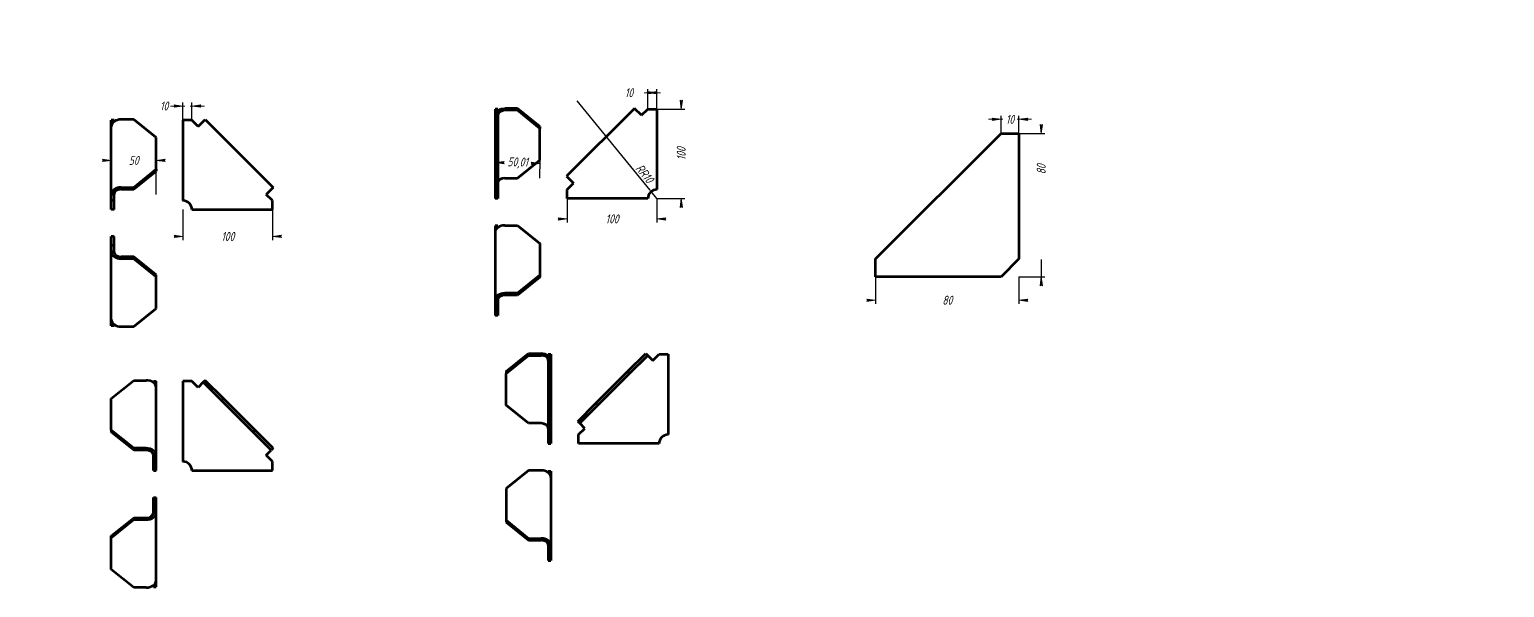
# Model space of a CAD drawing. Header units: millimetres. Extents: x 0 to 3150, y -266 to 488.
# Drawn here: x 2326 to 3150, y -15 to 297 of the extents above; entities that cross this region are included whole.
import ezdxf

# ---------------------------------------------------------------- set-up
doc = ezdxf.new("R2010")
doc.units = ezdxf.units.MM
doc.linetypes.add('K5LT_BASIC', pattern=[0])
doc.linetypes.add('K5LT_THIN', pattern=[0])
doc.layers.add('Системный слой', color=7, linetype='Continuous')
doc.layers.add('Системный слой (1)', color=7, linetype='Continuous', true_color=0x909090)
doc.styles.add('KDIMTEXTSTYLE', font='GOST_AU.SHX', dxfattribs={"width": 0.96, "oblique": 15, "height": 5})
doc.dimstyles.new('KDIMSTYLE (0.50)', dxfattribs={"dimtxt": 5, "dimasz": 1, "dimexe": 2, "dimexo": 0, "dimgap": 1, "dimtad": 1, "dimlfac": 2, "dimtxsty": 'KDIMTEXTSTYLE', "dimsah": 1, "dimcen": 0, "dimdle": 1, "dimadec": 0, "dimazin": 0, "dimtfac": 0.667, "dimtmove": 0, "dimatfit": 3, "dimfxl": 1, "dimtvp": 1, "dimtolj": 1, "dimtzin": 0, "dimarcsym": 0})
doc.dimstyles.new('KDIMSTYLE (1.00)', dxfattribs={"dimtxt": 5, "dimasz": 1, "dimexe": 2, "dimexo": 0, "dimgap": 1, "dimtad": 1, "dimtxsty": 'KDIMTEXTSTYLE', "dimsah": 1, "dimcen": 0, "dimdle": 1, "dimadec": 0, "dimazin": 0, "dimtfac": 0.667, "dimtmove": 0, "dimatfit": 3, "dimfxl": 1, "dimtvp": 1, "dimtolj": 1, "dimtzin": 0, "dimarcsym": 0})

# ---------------------------------------------------------------- blocks, each defined once
blk = doc.blocks.new('KDIMARROW_01')
at = {"layer": 'Системный слой'}
blk.add_hatch(color=0, dxfattribs=at).paths.add_polyline_path([(-5, -0.6582624912261956), (0, 0), (-5, 0.658262491226197), (-4.5, 5.51091059616309e-16)])
at = {"layer": 'Системный слой', "color": 0, "linetype": 'K5LT_THIN', "lineweight": 18}
for p, q in [((-4.5, 5.51091059616309e-16), (-5, 0.658262491226197)), ((-5, 0.658262491226197), (0, 0)), ((0, 0), (-5, -0.6582624912261956)), ((-5, -0.6582624912261956), (-4.5, 5.51091059616309e-16))]:
    blk.add_line(p, q, dxfattribs=at)
at = {"layer": 'Системный слой (1)', "color": 0, "linetype": 'K5LT_THIN', "lineweight": 18}
blk.add_line((0, 0), (-1, 0), dxfattribs=at)
blk = doc.blocks.new('KDIMARROW_02')
at = {"layer": 'Системный слой'}
blk.add_hatch(color=0, dxfattribs=at).paths.add_polyline_path([(4.5, -5.51091059616309e-16), (5, 0.6582624912261956), (0, 0), (5, -0.658262491226197)])
at = {"layer": 'Системный слой', "color": 0, "linetype": 'K5LT_THIN', "lineweight": 18}
for p, q in [((5, 0.6582624912261956), (0, 0)), ((0, 0), (5, -0.658262491226197)), ((0, 0), (7, -8.572527594031472e-16)), ((4.5, -5.51091059616309e-16), (5, 0.6582624912261956)), ((5, -0.658262491226197), (4.5, -5.51091059616309e-16))]:
    blk.add_line(p, q, dxfattribs=at)
at = {"layer": 'Системный слой (1)', "color": 0, "linetype": 'K5LT_THIN', "lineweight": 18}
blk.add_line((0, 0), (-1, 0), dxfattribs=at)
blk = doc.blocks.new('U4')
at = {"layer": 'Системный слой (1)', "color": 5, "linetype": 'K5LT_BASIC', "lineweight": 60, "true_color": 0x0000ff}
for p, q in [((2587.888813326652, 251.7001157723364), (2589.739255344967, 252.6106088050444)), ((2589.739255344967, 252.6106088050444), (2591.888813326652, 252.9199335058546))]:
    blk.add_line(p, q, dxfattribs=at)
blk = doc.blocks.new('U5')
at = {"layer": 'Системный слой (1)', "color": 5, "linetype": 'K5LT_BASIC', "lineweight": 60, "true_color": 0x0000ff}
for p, q in [((2614.288371308338, 115.6552193101329), (2612.138813326653, 115.9645440109431)), ((2616.138813326653, 114.744726277425), (2614.288371308338, 115.6552193101329))]:
    blk.add_line(p, q, dxfattribs=at)

msp = doc.modelspace()

# ---------------------------------------------------------------- linework, layer by layer
at = {"layer": 'Системный слой (1)', "color": 5, "linetype": 'K5LT_BASIC', "lineweight": 60, "true_color": 0x0000ff}
for p, q in [((2586.388813326652, 252.566380115261), (2586.388813326653, 207.5663801152611)), ((2587.888813326652, 252.566380115261), (2586.388813326652, 252.566380115261)), ((2587.888813326652, 252.566380115261), (2587.888813326653, 207.5663801152611)), ((2598.888813326653, 252.9199335058539), (2591.888813326652, 252.9199335058539)), ((2598.888813326653, 251.8592733340741), (2591.888813326652, 251.8592733340741)), ((2611.388813326653, 242.7943021766186), (2598.888813326653, 252.9199335058539)), ((2598.888813326653, 252.9199335058539), (2598.888813326653, 251.8592733340741)), ((2611.388813326653, 241.7336420048388), (2598.888813326653, 251.8592733340741)), ((2664.317745514787, 252.9199335058539), (2626.388813326653, 214.9910013177195)), ((2668.206832811314, 249.0308462093284), (2664.317745514787, 252.9199335058539)), ((2668.206832811314, 249.0308462093284), (2671.742366717246, 252.566380115261)), ((2671.742366717246, 252.566380115261), (2676.742366717247, 252.566380115261)), ((2676.742366717247, 252.566380115261), (2676.742366717247, 207.5663801152611)), ((2373.6750690656, 246.3540695140319), (2372.1750690656, 246.3540695140319)), ((2372.1750690656, 242.8185356080994), (2372.1750690656, 246.3540695140319)), ((2372.175069065601, 204.8896034199653), (2372.1750690656, 242.8185356080994)), ((2373.675069065601, 245.4878051711072), (2373.6750690656, 246.3540695140319)), ((2384.675069065601, 246.7076229046249), (2377.6750690656, 246.7076229046249)), ((2397.175069065601, 236.5819915753897), (2384.675069065601, 246.7076229046249)), ((2412.175069065601, 246.3540695140319), (2412.175069065601, 201.354069514032)), ((2417.175069065601, 246.3540695140319), (2412.175069065601, 246.3540695140319)), ((2420.710602971533, 242.8185356080994), (2417.175069065601, 246.3540695140319)), ((2420.710602971533, 242.8185356080994), (2424.59969026806, 246.7076229046249)), ((2424.59969026806, 246.7076229046249), (2462.528622456195, 208.7786907164909)), ((2611.388813326653, 242.7943021766186), (2611.388813326653, 241.7336420048388)), ((2611.388813326653, 224.0559724751751), (2611.388813326653, 241.7336420048388)), ((2798.906713115768, 168.8540695140325), (2868.906713115769, 238.8540695140325)), ((2868.906713115769, 238.8540695140325), (2878.906713115768, 238.8540695140325)), ((2878.906713115768, 238.8540695140325), (2878.906713115768, 168.8540695140325)), ((2397.175069065601, 218.9043220457262), (2397.175069065601, 236.5819915753897)), ((2598.888813326653, 213.9303411459397), (2611.388813326653, 224.0559724751751)), ((2384.675069065601, 208.7786907164909), (2397.175069065601, 218.9043220457262)), ((2384.675069065601, 207.718030544711), (2397.175069065601, 217.8436618739464)), ((2397.175069065601, 218.9043220457262), (2397.175069065601, 217.8436618739464)), ((2626.388813326653, 214.9910013177195), (2630.277900623179, 211.1019140211939)), ((2377.675069065601, 208.7786907164909), (2384.675069065601, 208.7786907164909)), ((2377.675069065601, 207.718030544711), (2384.675069065601, 207.718030544711)), ((2384.675069065601, 208.7786907164909), (2384.675069065601, 207.718030544711)), ((2462.528622456195, 208.7786907164909), (2458.639535159668, 204.8896034199653)), ((2586.388813326653, 207.5663801152611), (2586.388813326653, 202.5663801152611)), ((2587.888813326653, 207.5663801152611), (2586.388813326653, 207.5663801152611)), ((2587.888813326653, 207.5663801152611), (2587.888813326653, 202.5663801152611)), ((2591.888813326653, 213.9303411459397), (2598.888813326653, 213.9303411459397)), ((2626.742366717246, 207.5663801152612), (2630.277900623179, 211.1019140211939)), ((2626.742366717246, 202.5663801152611), (2626.742366717246, 207.5663801152612)), ((2372.175069065601, 201.354069514032), (2372.175069065601, 204.8896034199653)), ((2373.675069065601, 204.8896034199653), (2372.175069065601, 204.8896034199653)), ((2372.175069065601, 196.3540695140325), (2372.175069065601, 201.354069514032)), ((2373.675069065601, 201.3540695140325), (2372.175069065601, 201.354069514032)), ((2373.675069065601, 201.3540695140325), (2373.675069065601, 204.8896034199653)), ((2373.675069065601, 196.3540695140325), (2373.675069065601, 201.3540695140325)), ((2462.175069065601, 201.3540695140325), (2458.639535159668, 204.8896034199653)), ((2462.175069065601, 196.3540695140325), (2462.175069065601, 201.3540695140325)), ((2587.888813326653, 202.5663801152611), (2586.388813326653, 202.5663801152611)), ((2671.742366717246, 202.5663801152611), (2626.742366717246, 202.5663801152611)), ((2373.675069065601, 196.3540695140325), (2372.175069065601, 196.3540695140325)), ((2417.175069065601, 196.354069514032), (2462.175069065601, 196.3540695140325)), ((2372.175069065601, 176.3540695140321), (2372.1750690656, 181.3540695140325)), ((2373.6750690656, 181.3540695140325), (2372.1750690656, 181.3540695140325)), ((2373.675069065601, 176.3540695140321), (2373.6750690656, 181.3540695140325)), ((2587.888813326653, 187.2128267246678), (2586.388813326653, 187.2128267246678)), ((2586.388813326653, 187.2128267246678), (2586.388813326653, 183.6772928187352)), ((2586.388813326653, 183.6772928187352), (2586.388813326652, 145.7483606306005)), ((2587.888813326653, 187.2128267246678), (2587.888813326653, 186.3465623817431)), ((2591.888813326653, 187.5663801152616), (2598.888813326653, 187.5663801152616)), ((2598.888813326653, 187.5663801152616), (2611.388813326653, 177.4407487860265)), ((2373.675069065601, 176.3540695140321), (2372.175069065601, 176.3540695140321)), ((2372.1750690656, 172.8185356080998), (2372.175069065601, 176.3540695140321)), ((2373.6750690656, 172.8185356080998), (2373.675069065601, 176.3540695140321)), ((2611.388813326653, 177.4407487860265), (2611.388813326653, 159.763079256363)), ((2373.6750690656, 172.8185356080998), (2372.1750690656, 172.8185356080998)), ((2372.175069065601, 134.8896034199648), (2372.1750690656, 172.8185356080998)), ((2384.675069065601, 169.9901084833529), (2377.6750690656, 169.9901084833529)), ((2384.675069065601, 168.929448311573), (2377.6750690656, 168.929448311573)), ((2397.175069065601, 159.8644771541173), (2384.675069065601, 169.9901084833529)), ((2384.675069065601, 168.929448311573), (2384.675069065601, 169.9901084833529)), ((2397.175069065601, 158.8038169823374), (2384.675069065601, 168.929448311573)), ((2798.906713115768, 158.8540695140325), (2798.906713115768, 168.8540695140325)), ((2878.906713115768, 168.8540695140325), (2868.906713115769, 158.8540695140325)), ((2397.175069065601, 158.8038169823374), (2397.175069065601, 159.8644771541173)), ((2397.175069065601, 141.1261474526735), (2397.175069065601, 158.8038169823374)), ((2611.388813326653, 159.763079256363), (2598.888813326653, 149.6374479271274)), ((2611.388813326653, 158.7024190845832), (2598.888813326653, 148.5767877553476)), ((2611.388813326653, 159.763079256363), (2611.388813326653, 158.7024190845832)), ((2868.906713115769, 158.8540695140325), (2798.906713115768, 158.8540695140325)), ((2598.888813326653, 149.6374479271274), (2591.888813326652, 149.6374479271274)), ((2598.888813326653, 148.5767877553476), (2591.888813326652, 148.5767877553476)), ((2598.888813326653, 149.6374479271274), (2598.888813326653, 148.5767877553476)), ((2384.675069065601, 131.0005161234382), (2397.175069065601, 141.1261474526735)), ((2586.388813326652, 145.7483606306005), (2586.388813326653, 142.2128267246678)), ((2587.888813326652, 145.7483606306005), (2586.388813326652, 145.7483606306005)), ((2586.388813326653, 142.2128267246678), (2586.388813326652, 137.2128267246676)), ((2587.888813326653, 142.2128267246678), (2586.388813326653, 142.2128267246678)), ((2587.888813326652, 145.7483606306005), (2587.888813326653, 142.2128267246678)), ((2587.888813326653, 142.2128267246678), (2587.888813326652, 137.2128267246676)), ((2372.175069065601, 131.3540695140321), (2372.175069065601, 134.8896034199648)), ((2373.675069065601, 131.3540695140321), (2373.675069065601, 132.2203338569569)), ((2587.888813326652, 137.2128267246676), (2586.388813326652, 137.2128267246676)), ((2373.675069065601, 131.3540695140321), (2372.175069065601, 131.3540695140321)), ((2377.675069065601, 131.0005161234382), (2384.675069065601, 131.0005161234382)), ((2592.638813326653, 105.8389126817071), (2605.138813326653, 115.9645440109425)), ((2605.138813326653, 115.9645440109425), (2612.138813326653, 115.9645440109425)), ((2605.138813326653, 115.9645440109425), (2605.138813326653, 114.9038838391627)), ((2616.138813326653, 115.6109906203495), (2617.638813326653, 115.6109906203495)), ((2616.138813326653, 115.6109906203495), (2616.138813326653, 70.61099062034967)), ((2617.638813326653, 115.6109906203495), (2617.638813326653, 70.61099062034967)), ((2660.442114185552, 105.8389126817071), (2670.567745514787, 115.9645440109425)), ((2670.567745514787, 115.9645440109425), (2671.628405686567, 114.9038838391627)), ((2674.456832811314, 112.075456714417), (2677.992366717247, 115.6109906203495)), ((2677.992366717247, 115.6109906203495), (2682.992366717247, 115.6109906203495)), ((2682.992366717247, 115.6109906203495), (2682.992366717247, 70.61099062034967)), ((2592.638813326653, 104.7782525099273), (2605.138813326653, 114.9038838391627)), ((2605.138813326653, 114.9038838391627), (2612.138813326653, 114.9038838391627)), ((2661.502774357331, 104.7782525099273), (2671.628405686567, 114.9038838391627)), ((2671.628405686567, 114.9038838391627), (2674.456832811314, 112.075456714417)), ((2372.175069065601, 90.78776731564648), (2384.675069065601, 100.9133986448817)), ((2384.675069065601, 100.9133986448817), (2391.675069065601, 100.9133986448817)), ((2395.675069065601, 99.69358091136395), (2395.675069065601, 100.5598452542887)), ((2395.675069065601, 100.5598452542887), (2397.175069065601, 100.5598452542887)), ((2397.175069065601, 97.02431134835618), (2397.175069065601, 100.5598452542887)), ((2417.175069065601, 100.5598452542887), (2412.175069065601, 100.5598452542886)), ((2412.175069065601, 100.5598452542886), (2412.175069065602, 55.55984525428878)), ((2420.710602971534, 97.02431134835618), (2417.175069065601, 100.5598452542887)), ((2423.539030096281, 99.85273847310187), (2420.710602971534, 97.02431134835618)), ((2424.599690268061, 100.9133986448817), (2423.539030096281, 99.85273847310187)), ((2433.664661425516, 89.72710714386665), (2423.539030096281, 99.85273847310187)), ((2434.725321597296, 90.78776731564648), (2424.599690268061, 100.9133986448817)), ((2592.638813326653, 105.8389126817071), (2592.638813326653, 104.7782525099273)), ((2592.638813326653, 87.10058298026368), (2592.638813326653, 104.7782525099273)), ((2642.764444655888, 88.16124315204348), (2660.442114185552, 105.8389126817071)), ((2643.825104827668, 87.10058298026368), (2661.502774357331, 104.7782525099273)), ((2660.442114185552, 105.8389126817071), (2661.502774357331, 104.7782525099273)), ((2372.175069065601, 73.110097785983), (2372.175069065601, 90.78776731564648)), ((2397.175069065601, 59.09537916022203), (2397.175069065601, 97.02431134835618)), ((2434.725321597296, 90.78776731564648), (2433.664661425516, 89.72710714386665)), ((2452.40299112696, 73.110097785983), (2434.725321597296, 90.78776731564648)), ((2451.34233095518, 72.04943761420316), (2433.664661425516, 89.72710714386665)), ((2605.138813326653, 76.97495165102823), (2592.638813326653, 87.10058298026368)), ((2632.638813326653, 78.03561182280805), (2642.764444655888, 88.16124315204348)), ((2633.699473498433, 76.97495165102823), (2643.825104827668, 87.10058298026368)), ((2642.764444655888, 88.16124315204348), (2643.825104827668, 87.10058298026368)), ((2612.138813326653, 76.97495165102823), (2605.138813326653, 76.97495165102823)), ((2632.638813326653, 78.03561182280805), (2633.699473498433, 76.97495165102823)), ((2632.992366717247, 70.61099062034972), (2636.527900623179, 74.14652452628248)), ((2636.527900623179, 74.14652452628248), (2633.699473498433, 76.97495165102823)), ((2372.175069065601, 73.110097785983), (2372.175069065601, 72.04943761420316)), ((2384.675069065601, 62.98446645674766), (2372.175069065601, 73.110097785983)), ((2384.675069065601, 61.92380628496782), (2372.175069065601, 72.04943761420316)), ((2452.40299112696, 73.110097785983), (2451.34233095518, 72.04943761420316)), ((2461.467962284416, 61.92380628496782), (2451.34233095518, 72.04943761420316)), ((2462.528622456196, 62.98446645674766), (2452.40299112696, 73.110097785983)), ((2616.138813326653, 70.61099062034967), (2617.638813326653, 70.61099062034967)), ((2616.138813326653, 70.61099062034967), (2616.138813326653, 65.61099062034965)), ((2617.638813326653, 70.61099062034967), (2617.638813326653, 65.61099062034964)), ((2632.992366717247, 65.61099062034967), (2632.992366717247, 70.61099062034972)), ((2391.675069065601, 62.98446645674766), (2384.675069065601, 62.98446645674766)), ((2384.675069065601, 62.98446645674766), (2384.675069065601, 61.92380628496782)), ((2391.675069065601, 61.92380628496782), (2384.675069065601, 61.92380628496782)), ((2395.675069065601, 55.55984525428932), (2395.675069065601, 59.09537916022204)), ((2395.675069065601, 59.09537916022204), (2397.175069065601, 59.09537916022203)), ((2397.175069065601, 55.55984525428877), (2397.175069065601, 59.09537916022203)), ((2458.639535159669, 59.09537916022204), (2461.467962284416, 61.92380628496782)), ((2462.175069065602, 55.55984525428932), (2458.639535159669, 59.09537916022204)), ((2462.528622456196, 62.98446645674766), (2461.467962284416, 61.92380628496782)), ((2616.138813326653, 65.61099062034965), (2617.638813326653, 65.61099062034964)), ((2677.992366717247, 65.61099062034965), (2632.992366717247, 65.61099062034967)), ((2395.675069065601, 55.55984525428932), (2397.175069065601, 55.55984525428877)), ((2395.675069065601, 50.55984525428926), (2395.675069065601, 55.55984525428932)), ((2395.675069065601, 50.55984525428926), (2397.175069065601, 50.55984525428925)), ((2397.175069065601, 50.55984525428925), (2397.175069065601, 55.55984525428877)), ((2417.175069065602, 50.5598452542888), (2462.175069065602, 50.55984525428926)), ((2462.175069065602, 50.55984525428926), (2462.175069065602, 55.55984525428932)), ((2605.138813326653, 50.61099062034941), (2592.638813326653, 40.48535929111426)), ((2612.138813326653, 50.61099062034941), (2605.138813326653, 50.61099062034941)), ((2616.138813326653, 50.25743722975562), (2616.138813326653, 49.39117288683087)), ((2616.138813326653, 50.25743722975562), (2617.638813326653, 50.25743722975562)), ((2617.638813326653, 50.25743722975562), (2617.638813326653, 46.72190332382297)), ((2617.638813326653, 46.72190332382297), (2617.638813326653, 8.792971135688276)), ((2395.675069065601, 30.55984525428869), (2395.675069065601, 35.55984525428892)), ((2395.675069065601, 35.55984525428892), (2397.175069065601, 35.55984525428892)), ((2397.175069065601, 30.55984525428846), (2397.175069065601, 35.55984525428892)), ((2592.638813326653, 40.48535929111426), (2592.638813326653, 22.80768976145077)), ((2395.675069065601, 27.02431134835615), (2395.675069065601, 30.55984525428869)), ((2395.675069065601, 30.55984525428869), (2397.175069065601, 30.55984525428846)), ((2395.675069065601, 27.02431134835615), (2397.175069065601, 27.02431134835615)), ((2397.175069065601, 27.02431134835615), (2397.175069065601, 30.55984525428846)), ((2397.175069065601, -10.90462083977877), (2397.175069065601, 27.02431134835615)), ((2372.175069065601, 14.07025289437365), (2384.675069065601, 24.19588422360926)), ((2372.175069065601, 13.00959272259377), (2384.675069065601, 23.13522405182937)), ((2384.675069065601, 24.19588422360926), (2391.675069065601, 24.19588422360926)), ((2384.675069065601, 23.13522405182937), (2384.675069065601, 24.19588422360926)), ((2384.675069065601, 23.13522405182937), (2391.675069065601, 23.13522405182937)), ((2592.638813326653, 22.80768976145077), (2605.138813326653, 12.68205843221517)), ((2592.638813326653, 22.80768976145077), (2592.638813326653, 21.747029589671)), ((2592.638813326653, 21.747029589671), (2605.138813326653, 11.6213982604354)), ((2372.175069065601, 13.00959272259377), (2372.175069065601, 14.07025289437365)), ((2372.175069065601, -4.668076807070065), (2372.175069065601, 13.00959272259377)), ((2605.138813326653, 12.68205843221517), (2612.138813326653, 12.68205843221517)), ((2605.138813326653, 12.68205843221517), (2605.138813326653, 11.6213982604354)), ((2605.138813326653, 11.6213982604354), (2612.138813326653, 11.6213982604354)), ((2616.138813326653, 8.792971135688276), (2616.138813326653, 5.257437229755624)), ((2616.138813326653, 8.792971135688276), (2617.638813326653, 8.792971135688276)), ((2617.638813326653, 8.792971135688276), (2617.638813326653, 5.257437229755624)), ((2616.138813326653, 5.257437229755624), (2617.638813326653, 5.257437229755624)), ((2616.138813326653, 5.257437229755624), (2616.138813326653, 0.2574372297553964)), ((2616.138813326653, 0.2574372297553964), (2617.638813326653, 0.2574372297553964)), ((2617.638813326653, 5.257437229755624), (2617.638813326653, 0.2574372297553964)), ((2384.675069065601, -14.79370813630544), (2372.175069065601, -4.668076807070065)), ((2391.675069065601, -14.79370813630544), (2384.675069065601, -14.79370813630544)), ((2395.675069065601, -14.44015474571154), (2395.675069065601, -13.57389040278667)), ((2395.675069065601, -14.44015474571154), (2397.175069065601, -14.44015474571154)), ((2397.175069065601, -14.44015474571154), (2397.175069065601, -10.90462083977877))]:
    msp.add_line(p, q, dxfattribs=at)
for centre, radius, start, end in [((2676.742366717247, 202.5663801152611), 5.000000000000004, 90, 180.0000000000001), ((2412.175069065601, 196.354069514032), 5.000000000000004, 0, 90), ((2682.992366717247, 65.61099062034967), 5.000000000000012, 90, 180.0000000000001), ((2412.175069065602, 50.55984525428877), 5.000000000000012, 0, 90)]:
    msp.add_arc(centre, radius, start, end, dxfattribs=at)
for centre, major_axis, ratio, start_param, end_param in [((2591.888813326652, 249.0308462093287), (-4.000000000000076, 4.898587196589507e-16), 0.7071067811865472, 4.71238898038469, 6.283185307179586), ((2377.6750690656, 242.8185356080994), (-5.499999999999971, -2.619384145639761e-14), 0.7071067811865547, 4.712388980384677, 6.283185307179586), ((2377.675069065601, 204.8896034199653), (-5.49999999999997, 6.735557395310406e-16), 0.7071067811865532, 4.71238898038469, 6.283185307179586), ((2377.675069065601, 204.8896034199653), (-4.000000000000011, -1.256314768777592e-13), 0.7071067811865537, 4.712388980384652, 6.283185307179586), ((2591.888813326653, 211.1019140211939), (-4.00000000000007, -1.94909393614372e-13), 0.7071067811865467, 4.712388980384728, 6.283185307179586), ((2591.888813326653, 183.6772928187352), (-5.500000000000017, 6.735557395310464e-16), 0.7071067811865482, 4.71238898038469, 6.283185307179586), ((2377.6750690656, 172.8185356080998), (-5.499999999999971, 1.28860090104077e-14), 0.7071067811865405, 0, 1.570796326794909), ((2377.6750690656, 172.8185356080996), (4.000000000000015, -9.797174393178863e-16), 0.7071067811865404, 3.141592653589745, 4.71238898038469), ((2591.888813326652, 145.7483606306005), (-5.500000000000021, -1.153889753134572e-14), 0.7071067811865476, 4.712388980384677, 6.283185307179586), ((2591.888813326652, 145.7483606306007), (-4.000000000000076, 4.898587196589507e-16), 0.7071067811865472, 4.71238898038469, 6.283185307179586), ((2377.675069065601, 134.8896034199647), (5.49999999999997, -1.347111479062081e-15), 0.7071067811865411, 3.141592653589767, 4.71238898038469), ((2612.138813326653, 112.0754567144173), (-4.000000000000076, 4.898587196589507e-16), 0.7071067811865472, 3.141592653589765, 4.71238898038469), ((2391.675069065601, 97.02431134835612), (5.499999999999971, -2.577201802081539e-14), 0.7071067811865547, 0, 1.570796326794909), ((2612.138813326653, 74.14652452628249), (4.00000000000007, -1.999316834521494e-13), 0.7071067811865467, 0, 1.570796326794858), ((2391.675069065601, 59.09537916022212), (-5.49999999999997, 6.735557395310406e-16), 0.7071067811865532, 3.141592653589767, 4.71238898038469), ((2391.675069065601, 59.09537916022212), (4.000000000000011, -1.288774098761363e-13), 0.7071067811865537, 0, 1.570796326794934), ((2612.138813326653, 46.72190332382297), (-5.500000000000017, 6.735557395310464e-16), 0.7071067811865482, 3.141592653589782, 4.71238898038469), ((2391.675069065601, 27.02431134835615), (5.499999999999971, 1.328177334196302e-14), 0.7071067811865405, 4.712388980384677, 6.283185307179586), ((2391.675069065601, 27.02431134835604), (4.000000000000015, -9.797174393178863e-16), 0.7071067811865404, 4.71238898038469, 6.283185307179586), ((2612.138813326653, 8.792971135688276), (5.500000000000021, -1.600205540411422e-14), 0.7071067811865476, 0, 1.570796326794909), ((2612.138813326653, 8.792971135688504), (-4.000000000000076, 4.898587196589507e-16), 0.7071067811865472, 3.141592653589765, 4.71238898038469), ((2391.675069065601, -10.90462083977889), (5.49999999999997, -1.347111479062081e-15), 0.7071067811865411, 4.71238898038469, 6.283185307179586)]:
    msp.add_ellipse(centre, major_axis=major_axis, ratio=ratio, start_param=start_param, end_param=end_param, dxfattribs=at)

# ---------------------------------------------------------------- block references
at = {"layer": 'Системный слой (1)'}
for name in ['U4', 'U5']:
    msp.add_blockref(name, (0, 0), dxfattribs=at)

# ---------------------------------------------------------------- dimensions: what is measured, and where the dimension line sits
at = {"layer": 'Системный слой (1)', "color": 7}
for base, p1, p2, location, dimstyle, override in [((2671.742366717246, 261.6830926910596), (2676.742366717247, 252.566380115261), (2671.742366717246, 252.566380115261), (2661.186533854392, 261.6830926910596), 'KDIMSTYLE (0.50)', {"dimexo": 0, "dimpost": '\\H5.0;\\W0.965;\\Q15;<>', "dimblk1": 'KDIMARROW_02', "dimblk2": 'KDIMARROW_02', "dimse1": 0, "dimse2": 0, "dimclrt": 7, "dimtolj": 1}), ((2417.175069065601, 254.2389632534963), (2412.175069065601, 246.3540695140319), (2417.175069065601, 246.3540695140319), (2401.619236202747, 254.2389632534961), 'KDIMSTYLE (0.50)', {"dimexo": 0, "dimpost": '\\H5.0;\\W0.965;\\Q15;<>', "dimblk1": 'KDIMARROW_02', "dimblk2": 'KDIMARROW_02', "dimse1": 0, "dimse2": 0, "dimclrt": 7, "dimtolj": 1}), ((2878.906713115768, 246.7964576694565), (2868.906713115769, 238.8540695140325), (2878.906713115768, 238.8540695140325), (2873.906713115768, 246.7964576694565), 'KDIMSTYLE (1.00)', {"dimexo": 0, "dimpost": '\\H5.0;\\W0.965;\\Q15;<>', "dimblk1": 'KDIMARROW_02', "dimblk2": 'KDIMARROW_02', "dimse1": 0, "dimse2": 0, "dimclrt": 7, "dimtolj": 1}), ((2372.175069065601, 223.8540695140323), (2397.175069065601, 204.8896034199653), (2372.175069065601, 204.8896034199653), (2384.675069065601, 223.8540695140323), 'KDIMSTYLE (0.50)', {"dimexo": 0, "dimpost": '\\H5.0;\\W0.965;\\Q15;<>', "dimblk1": 'KDIMARROW_01', "dimblk2": 'KDIMARROW_01', "dimse1": 0, "dimse2": 0, "dimclrt": 7, "dimtolj": 1}), ((2626.742366717246, 191.1822298469241), (2676.742366717247, 202.5663801152611), (2626.742366717246, 202.5663801152611), (2651.742366717246, 191.1822298469241), 'KDIMSTYLE (0.50)', {"dimexo": 0, "dimpost": '\\H5.0;\\W0.965;\\Q15;<>', "dimblk1": 'KDIMARROW_01', "dimblk2": 'KDIMARROW_01', "dimse1": 0, "dimse2": 0, "dimclrt": 7, "dimtolj": 1}), ((2412.175069065601, 181.3540695140322), (2462.175069065601, 196.3540695140325), (2412.175069065601, 196.354069514032), (2437.175069065601, 181.3540695140325), 'KDIMSTYLE (0.50)', {"dimexo": 0, "dimpost": '\\H5.0;\\W0.965;\\Q15;<>', "dimblk1": 'KDIMARROW_01', "dimblk2": 'KDIMARROW_01', "dimse1": 0, "dimse2": 0, "dimclrt": 7, "dimtolj": 1}), ((2798.906713115768, 145.7483606306005), (2878.906713115768, 158.8540695140325), (2798.906713115768, 158.8540695140325), (2838.906713115768, 145.7483606306005), 'KDIMSTYLE (1.00)', {"dimexo": 0, "dimpost": '\\H5.0;\\W0.965;\\Q15;<>', "dimblk1": 'KDIMARROW_01', "dimblk2": 'KDIMARROW_01', "dimse1": 0, "dimse2": 0, "dimclrt": 7, "dimtolj": 1})]:
    msp.add_linear_dim(base=base, p1=p1, p2=p2, location=location, dimstyle=dimstyle, override=override, dxfattribs=at).render()
for base, p1, p2, angle, location, dimstyle in [((2690.345767814751, 202.5663801152611), (2676.742366717247, 252.566380115261), (2676.742366717247, 202.5663801152611), 90, (2690.345767814751, 227.566380115261), 'KDIMSTYLE (0.50)'), ((2891.360186612628, 158.8540695140325), (2878.906713115768, 238.8540695140325), (2878.906713115768, 158.8540695140325), 90, (2891.360186612628, 218.8540695140325), 'KDIMSTYLE (1.00)'), ((2611.533434225094, 222.1910201072792), (2586.388813326653, 214.368019752982), (2611.388813326653, 213.9303411459397), 358.9970169844236, (2599.033434225094, 222.4098594108004), 'KDIMSTYLE (0.50)')]:
    msp.add_linear_dim(base=base, p1=p1, p2=p2, angle=angle, location=location, dimstyle=dimstyle, override={"dimexo": 0, "dimpost": '\\H5.0;\\W0.965;\\Q15;<>', "dimblk1": 'KDIMARROW_01', "dimblk2": 'KDIMARROW_01', "dimse1": 0, "dimse2": 0, "dimclrt": 7, "dimtolj": 1}, dxfattribs=at).render()
msp.add_radius_dim(center=(2676.742366717247, 202.5663801152611), radius=5.000000000000266, location=(2667.179284400601, 214.308099548411), dimstyle='KDIMSTYLE (0.50)', override={"dimpost": '\\H5.0;\\W0.965;\\Q15;R<>', "dimblk2": 'KDIMARROW_01', "dimclrt": 7, "dimtolj": 1}, dxfattribs=at).render()

doc.saveas('drawing.dxf')
